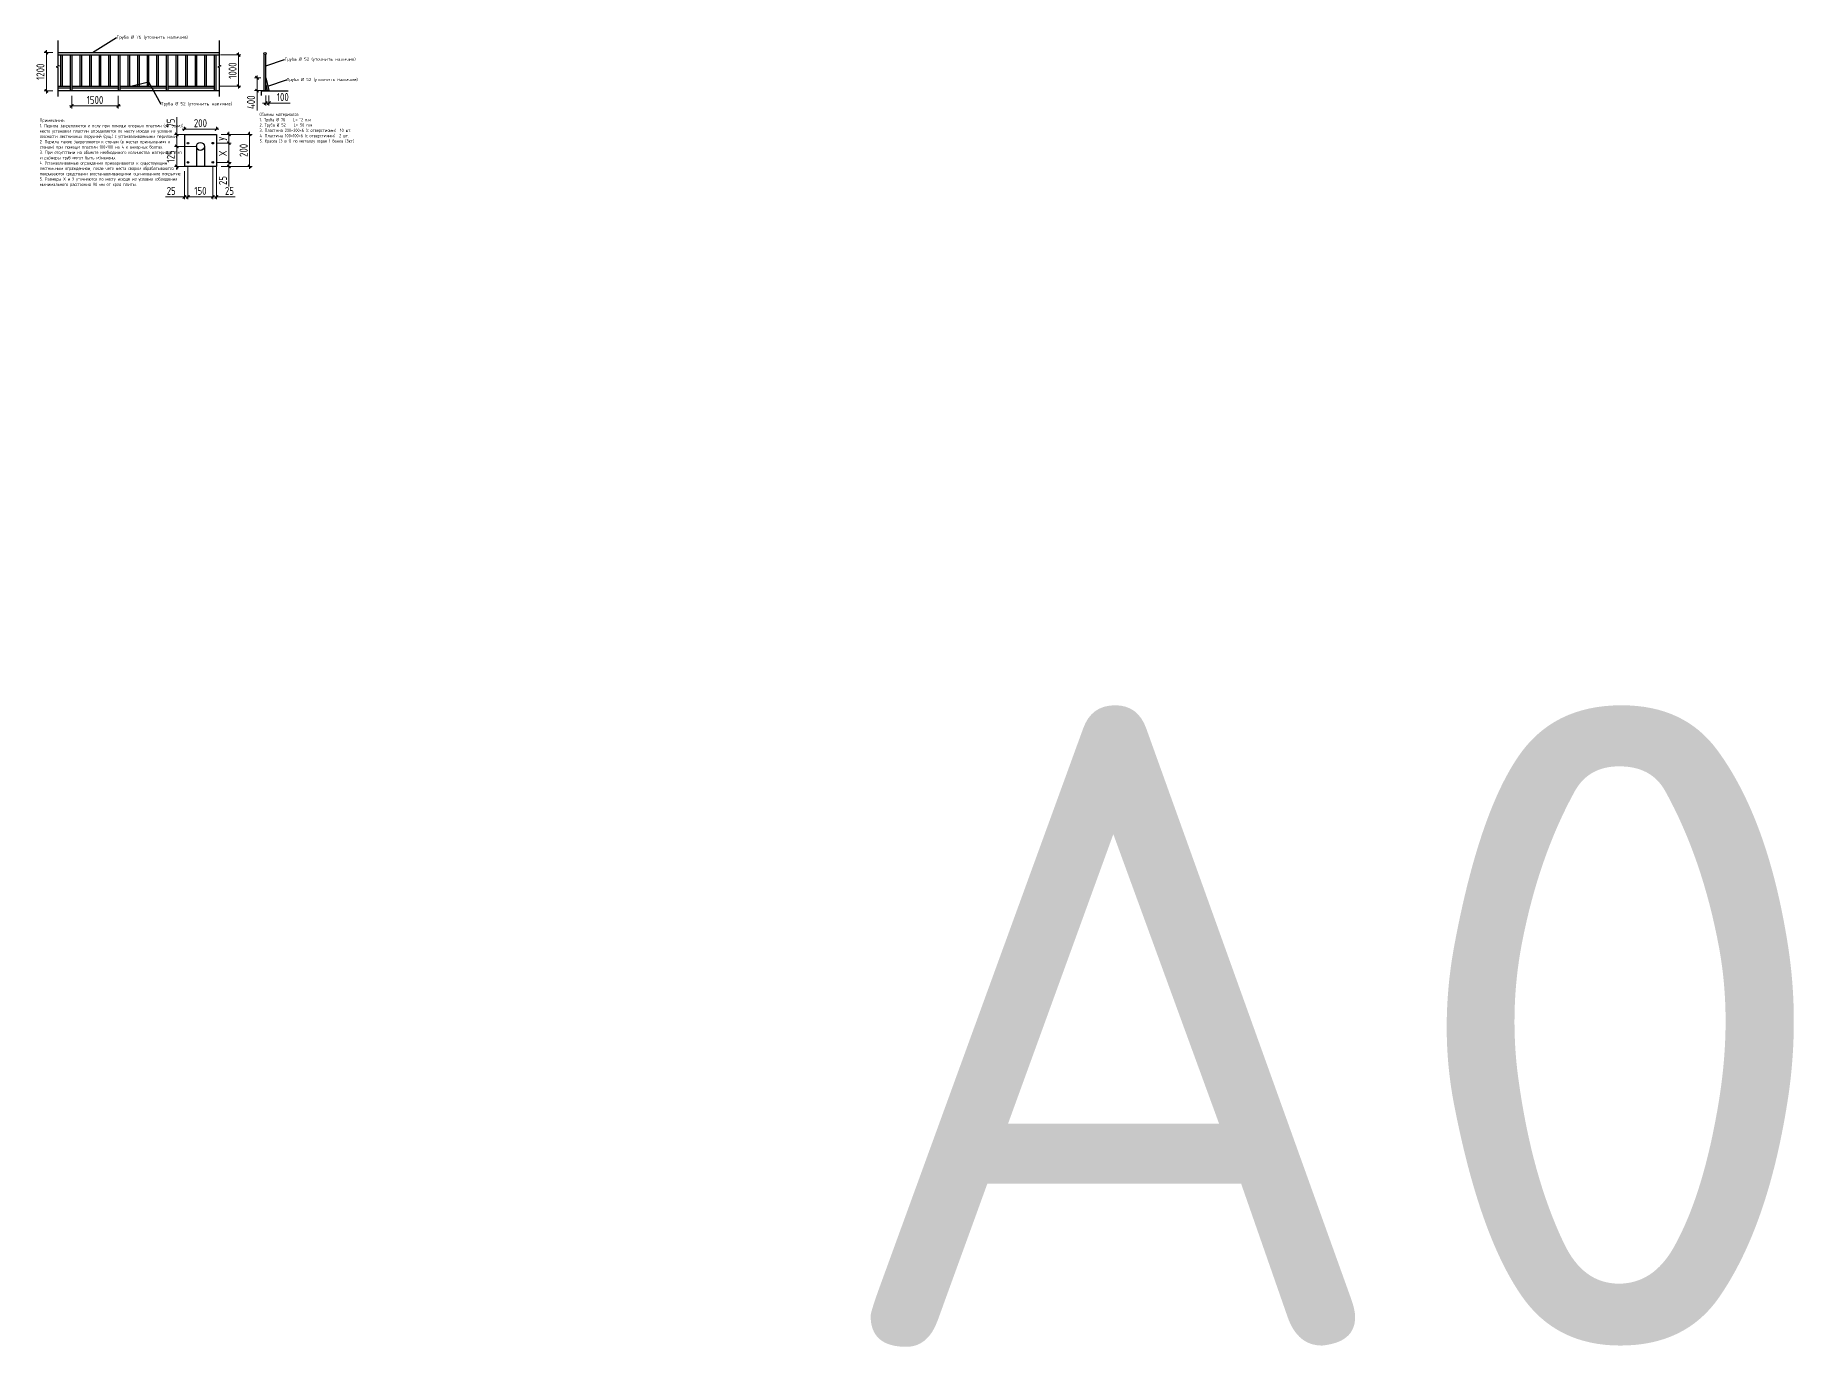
# Model space of a CAD drawing. Extents: x -965262 to 1142518, y -357520 to 71675.
# Drawn here: x -713429 to -658493, y -142104 to -101132 of the extents above; entities that cross this region are included whole.
import ezdxf
from ezdxf import colors
from ezdxf.entities.mleader import LeaderData, LeaderLine
from ezdxf.math import Vec2, Vec3

# ---------------------------------------------------------------- set-up
doc = ezdxf.new("R2010")
doc.units = 0
doc.header["$LTSCALE"] = 10
doc.layers.get('0').update_dxf_attribs({"linetype": 'CONTINUOUS', "lineweight": 30})
doc.layers.get('Defpoints').update_dxf_attribs({"linetype": 'CONTINUOUS'})
doc.styles.get("Standard").update_dxf_attribs({"font": 'isocpeur.ttf', "height": 300})
doc.styles.add('ГОСТ 2м', font='isocpeur.ttf', dxfattribs={"width": 0.8, "height": 250})
doc.dimstyles.new('ГОСТ 2м', dxfattribs={"dimtxt": 250, "dimasz": 100, "dimexe": 75, "dimexo": 150, "dimgap": 62.5, "dimtad": 1, "dimdec": 0, "dimtxsty": 'ГОСТ 2м', "dimblk": 'ARCHTICK', "dimcen": 150, "dimdle": 75, "dimclrd": 256, "dimclre": 256, "dimclrt": 256, "dimadec": 0, "dimazin": 0, "dimtfac": 1, "dimtdec": 0, "dimtmove": 0, "dimatfit": 3, "dimldrblk": 'OBLIQUE', "dimfxl": 1, "dimlwd": 15, "dimlwe": 15, "dimarcsym": 0})

# ---------------------------------------------------------------- blocks, each defined once
blk = doc.blocks.new('_ArchTick')
at = {"color": 0, "linetype": 'ByBlock', "lineweight": 0, "const_width": 0.4}
blk.add_lwpolyline([(-0.5, -0.5), (0.5, 0.5)], dxfattribs=at)
blk = doc.blocks.new('*D2633')
at = {"lineweight": 15, "transparency": 16777216}
for p, q in [((-713077, -101600), (-713077, -102950)), ((-712875, -101675), (-713152, -101675)), ((-712875, -102875), (-713152, -102875))]:
    blk.add_line(p, q, dxfattribs=at)
at = {"layer": 'Defpoints', "color": 0, "lineweight": 30, "transparency": 16777216}
for p in [(-712725, -101675), (-713077, -102875), (-712725, -102875)]:
    blk.add_point(p, dxfattribs=at)
at = {"lineweight": 15, "transparency": 16777216, "xscale": 100, "yscale": 100, "zscale": 100}
for p, rotation in [((-713077, -101675), 90), ((-713077, -102875), 270)]:
    blk.add_blockref('_ArchTick', p, dxfattribs=dict(at, rotation=rotation))
at = {"lineweight": 30, "transparency": 16777216, "insert": (-713265, -102275), "char_height": 250, "attachment_point": 5, "rotation": 90, "style": 'ГОСТ 2м'}
blk.add_mtext('1200', dxfattribs=at)
blk = doc.blocks.new('_Oblique')
at = {"color": 0, "linetype": 'ByBlock', "lineweight": -2}
blk.add_line((-0.5, -0.5), (0.5, 0.5), dxfattribs=at)
blk = doc.blocks.new('*D2634')
at = {"lineweight": 15, "transparency": 16777216}
for p, q in [((-712285, -103025), (-712285, -103418)), ((-710835, -103025), (-710835, -103418)), ((-712360, -103343), (-710760, -103343))]:
    blk.add_line(p, q, dxfattribs=at)
at = {"layer": 'Defpoints', "color": 0, "lineweight": 30, "transparency": 16777216}
for p in [(-712285, -102875), (-710835, -102875), (-710835, -103343)]:
    blk.add_point(p, dxfattribs=at)
at = {"lineweight": 15, "transparency": 16777216, "xscale": 100, "yscale": 100, "zscale": 100, "rotation": 180}
blk.add_blockref('_ArchTick', (-712285, -103343), dxfattribs=at)
at = {"lineweight": 15, "transparency": 16777216, "xscale": 100, "yscale": 100, "zscale": 100}
blk.add_blockref('_ArchTick', (-710835, -103343), dxfattribs=at)
at = {"lineweight": 30, "transparency": 16777216, "insert": (-711560, -103156), "char_height": 250, "attachment_point": 5, "style": 'ГОСТ 2м'}
blk.add_mtext('1500', dxfattribs=at)
blk = doc.blocks.new('*D2635')
at = {"lineweight": 15, "transparency": 16777216}
for p, q in [((-707617, -104231), (-706655, -104231)), ((-706730, -104156), (-706730, -105306)), ((-707617, -105231), (-706655, -105231))]:
    blk.add_line(p, q, dxfattribs=at)
at = {"layer": 'Defpoints', "color": 0, "lineweight": 30, "transparency": 16777216}
for p in [(-707767, -104231), (-707767, -105231), (-706730, -105231)]:
    blk.add_point(p, dxfattribs=at)
at = {"lineweight": 15, "transparency": 16777216, "xscale": 100, "yscale": 100, "zscale": 100}
for p, rotation in [((-706730, -104231), 90), ((-706730, -105231), 270)]:
    blk.add_blockref('_ArchTick', p, dxfattribs=dict(at, rotation=rotation))
at = {"lineweight": 30, "transparency": 16777216, "insert": (-706917, -104731), "char_height": 250, "attachment_point": 5, "rotation": 90, "style": 'ГОСТ 2м'}
blk.add_mtext('200', dxfattribs=at)
blk = doc.blocks.new('*D2636')
at = {"lineweight": 15, "transparency": 16777216}
for p, q in [((-708842, -104068), (-707692, -104068)), ((-708767, -104081), (-708767, -103993)), ((-707767, -104081), (-707767, -103993))]:
    blk.add_line(p, q, dxfattribs=at)
at = {"layer": 'Defpoints', "color": 0, "lineweight": 30, "transparency": 16777216}
for p in [(-708767, -104231), (-707767, -104068), (-707767, -104231)]:
    blk.add_point(p, dxfattribs=at)
at = {"lineweight": 15, "transparency": 16777216, "xscale": 100, "yscale": 100, "zscale": 100, "rotation": 180}
blk.add_blockref('_ArchTick', (-708767, -104068), dxfattribs=at)
at = {"lineweight": 15, "transparency": 16777216, "xscale": 100, "yscale": 100, "zscale": 100}
blk.add_blockref('_ArchTick', (-707767, -104068), dxfattribs=at)
at = {"lineweight": 30, "transparency": 16777216, "insert": (-708267, -103881), "char_height": 250, "attachment_point": 5, "style": 'ГОСТ 2м'}
blk.add_mtext('200', dxfattribs=at)
blk = doc.blocks.new('*D2637')
at = {"lineweight": 15, "transparency": 16777216}
for p, q in [((-707635, -101751), (-707001, -101751)), ((-707076, -101676), (-707076, -102800)), ((-707685, -102725), (-707001, -102725))]:
    blk.add_line(p, q, dxfattribs=at)
at = {"layer": 'Defpoints', "color": 0, "lineweight": 30, "transparency": 16777216}
for p in [(-707785, -101751), (-707835, -102725), (-707076, -102725)]:
    blk.add_point(p, dxfattribs=at)
at = {"lineweight": 15, "transparency": 16777216, "xscale": 100, "yscale": 100, "zscale": 100}
for p, rotation in [((-707076, -101751), 90), ((-707076, -102725), 270)]:
    blk.add_blockref('_ArchTick', p, dxfattribs=dict(at, rotation=rotation))
at = {"lineweight": 30, "transparency": 16777216, "insert": (-707263, -102238), "char_height": 250, "attachment_point": 5, "rotation": 90, "style": 'ГОСТ 2м'}
blk.add_mtext('1000', dxfattribs=at)
blk = doc.blocks.new('*D2638')
at = {"lineweight": 15, "transparency": 16777216}
for p, q in [((-709005, -104231), (-709005, -103696)), ((-708417, -104231), (-709080, -104231)), ((-709005, -104606), (-709005, -104156)), ((-708418, -104606), (-709080, -104606))]:
    blk.add_line(p, q, dxfattribs=at)
at = {"layer": 'Defpoints', "color": 0, "lineweight": 30, "transparency": 16777216}
for p in [(-708267, -104231), (-709005, -104606), (-708268, -104606)]:
    blk.add_point(p, dxfattribs=at)
at = {"lineweight": 15, "transparency": 16777216, "xscale": 100, "yscale": 100, "zscale": 100}
for p, rotation in [((-709005, -104231), 90), ((-709005, -104606), 270)]:
    blk.add_blockref('_ArchTick', p, dxfattribs=dict(at, rotation=rotation))
at = {"lineweight": 30, "transparency": 16777216, "insert": (-709193, -103878), "char_height": 250, "attachment_point": 5, "rotation": 90, "style": 'ГОСТ 2м'}
blk.add_mtext('75', dxfattribs=at)
blk = doc.blocks.new('*D2639')
at = {"lineweight": 15, "transparency": 16777216}
for p, q in [((-708418, -104606), (-709080, -104606)), ((-709005, -104531), (-709005, -105306)), ((-708417, -105231), (-709080, -105231))]:
    blk.add_line(p, q, dxfattribs=at)
at = {"layer": 'Defpoints', "color": 0, "lineweight": 30, "transparency": 16777216}
for p in [(-708268, -104606), (-709005, -105231), (-708267, -105231)]:
    blk.add_point(p, dxfattribs=at)
at = {"lineweight": 15, "transparency": 16777216, "xscale": 100, "yscale": 100, "zscale": 100}
for p, rotation in [((-709005, -104606), 90), ((-709005, -105231), 270)]:
    blk.add_blockref('_ArchTick', p, dxfattribs=dict(at, rotation=rotation))
at = {"lineweight": 30, "transparency": 16777216, "insert": (-709193, -104918), "char_height": 250, "attachment_point": 5, "rotation": 90, "style": 'ГОСТ 2м'}
blk.add_mtext('125', dxfattribs=at)
blk = doc.blocks.new('*D2640')
at = {"lineweight": 15, "transparency": 16777216}
for p, q in [((-707729, -105107), (-707303, -105107)), ((-707617, -105231), (-707303, -105231)), ((-707378, -105107), (-707378, -105007)), ((-707378, -105107), (-707378, -105231)), ((-707378, -105231), (-707378, -105856))]:
    blk.add_line(p, q, dxfattribs=at)
at = {"layer": 'Defpoints', "color": 0, "lineweight": 30, "transparency": 16777216}
for p in [(-707879, -105107), (-707767, -105231), (-707378, -105107)]:
    blk.add_point(p, dxfattribs=at)
at = {"lineweight": 15, "transparency": 16777216, "xscale": 100, "yscale": 100, "zscale": 100}
for p, rotation in [((-707378, -105107), 270), ((-707378, -105231), 90)]:
    blk.add_blockref('_ArchTick', p, dxfattribs=dict(at, rotation=rotation))
at = {"lineweight": 30, "transparency": 16777216, "insert": (-707566, -105673), "char_height": 250, "attachment_point": 5, "rotation": 90, "style": 'ГОСТ 2м'}
blk.add_mtext('25', dxfattribs=at)
blk = doc.blocks.new('*D2641')
at = {"lineweight": 15, "transparency": 16777216}
for p, q in [((-707729, -104505), (-707303, -104505)), ((-707378, -105182), (-707378, -104430)), ((-707729, -105107), (-707303, -105107))]:
    blk.add_line(p, q, dxfattribs=at)
at = {"layer": 'Defpoints', "color": 0, "lineweight": 30, "transparency": 16777216}
for p in [(-707879, -104505), (-707378, -104505), (-707879, -105107)]:
    blk.add_point(p, dxfattribs=at)
at = {"lineweight": 15, "transparency": 16777216, "xscale": 100, "yscale": 100, "zscale": 100}
for p, rotation in [((-707378, -104505), 90), ((-707378, -105107), 270)]:
    blk.add_blockref('_ArchTick', p, dxfattribs=dict(at, rotation=rotation))
at = {"lineweight": 30, "transparency": 16777216, "insert": (-707566, -104825), "char_height": 250, "attachment_point": 5, "rotation": 90, "style": 'ГОСТ 2м'}
blk.add_mtext('Х', dxfattribs=at)
blk = doc.blocks.new('*D2642')
at = {"lineweight": 15, "transparency": 16777216}
for p, q in [((-707617, -104231), (-707303, -104231)), ((-707378, -104580), (-707378, -104156)), ((-707729, -104505), (-707303, -104505))]:
    blk.add_line(p, q, dxfattribs=at)
at = {"layer": 'Defpoints', "color": 0, "lineweight": 30, "transparency": 16777216}
for p in [(-707767, -104231), (-707378, -104231), (-707879, -104505)]:
    blk.add_point(p, dxfattribs=at)
at = {"lineweight": 15, "transparency": 16777216, "xscale": 100, "yscale": 100, "zscale": 100}
for p, rotation in [((-707378, -104231), 90), ((-707378, -104505), 270)]:
    blk.add_blockref('_ArchTick', p, dxfattribs=dict(at, rotation=rotation))
at = {"lineweight": 30, "transparency": 16777216, "insert": (-707566, -104368), "char_height": 250, "attachment_point": 5, "rotation": 90, "style": 'ГОСТ 2м'}
blk.add_mtext('У', dxfattribs=at)
blk = doc.blocks.new('*D2643')
at = {"lineweight": 15, "transparency": 16777216}
for p, q in [((-708767, -105381), (-708767, -106259)), ((-708655, -105257), (-708655, -106259)), ((-708767, -106184), (-709362, -106184)), ((-708655, -106184), (-708767, -106184)), ((-708655, -106184), (-708555, -106184))]:
    blk.add_line(p, q, dxfattribs=at)
at = {"layer": 'Defpoints', "color": 0, "lineweight": 30, "transparency": 16777216}
for p in [(-708767, -105231), (-708655, -105107), (-708655, -106184)]:
    blk.add_point(p, dxfattribs=at)
at = {"lineweight": 15, "transparency": 16777216, "xscale": 100, "yscale": 100, "zscale": 100}
blk.add_blockref('_ArchTick', (-708767, -106184), dxfattribs=at)
at = {"lineweight": 15, "transparency": 16777216, "xscale": 100, "yscale": 100, "zscale": 100, "rotation": 180}
blk.add_blockref('_ArchTick', (-708655, -106184), dxfattribs=at)
at = {"lineweight": 30, "transparency": 16777216, "insert": (-709179, -105996), "char_height": 250, "attachment_point": 5, "style": 'ГОСТ 2м'}
blk.add_mtext('25', dxfattribs=at)
blk = doc.blocks.new('*D2644')
at = {"lineweight": 15, "transparency": 16777216}
for p, q in [((-708655, -105257), (-708655, -106259)), ((-707879, -105257), (-707879, -106259)), ((-708730, -106184), (-707804, -106184))]:
    blk.add_line(p, q, dxfattribs=at)
at = {"layer": 'Defpoints', "color": 0, "lineweight": 30, "transparency": 16777216}
for p in [(-708655, -105107), (-707879, -105107), (-707879, -106184)]:
    blk.add_point(p, dxfattribs=at)
at = {"lineweight": 15, "transparency": 16777216, "xscale": 100, "yscale": 100, "zscale": 100, "rotation": 180}
blk.add_blockref('_ArchTick', (-708655, -106184), dxfattribs=at)
at = {"lineweight": 15, "transparency": 16777216, "xscale": 100, "yscale": 100, "zscale": 100}
blk.add_blockref('_ArchTick', (-707879, -106184), dxfattribs=at)
at = {"lineweight": 30, "transparency": 16777216, "insert": (-708267, -105996), "char_height": 250, "attachment_point": 5, "style": 'ГОСТ 2м'}
blk.add_mtext('150', dxfattribs=at)
blk = doc.blocks.new('*D2645')
at = {"lineweight": 15, "transparency": 16777216}
for p, q in [((-707879, -105257), (-707879, -106259)), ((-707767, -105257), (-707767, -106259)), ((-707879, -106184), (-707979, -106184)), ((-707879, -106184), (-707767, -106184)), ((-707767, -106184), (-707177, -106184))]:
    blk.add_line(p, q, dxfattribs=at)
at = {"layer": 'Defpoints', "color": 0, "lineweight": 30, "transparency": 16777216}
for p in [(-707879, -105107), (-707767, -105107), (-707767, -106184)]:
    blk.add_point(p, dxfattribs=at)
at = {"lineweight": 15, "transparency": 16777216, "xscale": 100, "yscale": 100, "zscale": 100}
blk.add_blockref('_ArchTick', (-707879, -106184), dxfattribs=at)
at = {"lineweight": 15, "transparency": 16777216, "xscale": 100, "yscale": 100, "zscale": 100, "rotation": 180}
blk.add_blockref('_ArchTick', (-707767, -106184), dxfattribs=at)
at = {"lineweight": 30, "transparency": 16777216, "insert": (-707360, -105996), "char_height": 250, "attachment_point": 5, "style": 'ГОСТ 2м'}
blk.add_mtext('25', dxfattribs=at)
blk = doc.blocks.new('*D2646')
at = {"lineweight": 15, "transparency": 16777216}
for p, q in [((-706377, -102465), (-706574, -102465)), ((-706499, -102390), (-706499, -102865)), ((-706329, -102865), (-706574, -102865)), ((-706499, -102865), (-706499, -103490))]:
    blk.add_line(p, q, dxfattribs=at)
at = {"layer": 'Defpoints', "color": 0, "lineweight": 30, "transparency": 16777216}
for p in [(-706227, -102465), (-706499, -102865), (-706179, -102865)]:
    blk.add_point(p, dxfattribs=at)
at = {"lineweight": 15, "transparency": 16777216, "xscale": 100, "yscale": 100, "zscale": 100}
for p, rotation in [((-706499, -102465), 90), ((-706499, -102865), 270)]:
    blk.add_blockref('_ArchTick', p, dxfattribs=dict(at, rotation=rotation))
at = {"lineweight": 30, "transparency": 16777216, "insert": (-706686, -103227), "char_height": 250, "attachment_point": 5, "rotation": 90, "style": 'ГОСТ 2м'}
blk.add_mtext('400', dxfattribs=at)
blk = doc.blocks.new('*D2647')
at = {"lineweight": 15, "transparency": 16777216}
for p, q in [((-706227, -103253), (-706327, -103253)), ((-706227, -103015), (-706227, -103328)), ((-706227, -103253), (-706127, -103253)), ((-706127, -103015), (-706127, -103328)), ((-706127, -103253), (-705462, -103253))]:
    blk.add_line(p, q, dxfattribs=at)
at = {"layer": 'Defpoints', "color": 0, "lineweight": 30, "transparency": 16777216}
for p in [(-706227, -102865), (-706127, -102865), (-706127, -103253)]:
    blk.add_point(p, dxfattribs=at)
at = {"lineweight": 15, "transparency": 16777216, "xscale": 100, "yscale": 100, "zscale": 100}
blk.add_blockref('_ArchTick', (-706227, -103253), dxfattribs=at)
at = {"lineweight": 15, "transparency": 16777216, "xscale": 100, "yscale": 100, "zscale": 100, "rotation": 180}
blk.add_blockref('_ArchTick', (-706127, -103253), dxfattribs=at)
at = {"lineweight": 30, "transparency": 16777216, "insert": (-705694, -103065), "char_height": 250, "attachment_point": 5, "style": 'ГОСТ 2м'}
blk.add_mtext('100', dxfattribs=at)

msp = doc.modelspace()

# ---------------------------------------------------------------- linework, layer by layer
at = {"color": 6, "lineweight": 30}
for p, q in [((-712725, -101298.5), (-712725, -102067.9)), ((-707678.3, -101298.5), (-707678.3, -102067.9)), ((-712678.4, -102087.3), (-712768.4, -102124.4)), ((-712768.4, -102124.4), (-712725, -102145.8)), ((-712725, -102067.9), (-712678.4, -102087.3)), ((-712725, -102145.8), (-712725, -103043)), ((-707631.7, -102087.3), (-707721.7, -102124.4)), ((-707721.7, -102124.4), (-707678.3, -102145.8)), ((-707678.3, -102067.9), (-707631.7, -102087.3)), ((-707678.3, -102145.8), (-707678.3, -103043)), ((-706277, -102864.9), (-706277, -101741.5)), ((-706227, -102864.9), (-706227, -101741.5)), ((-706227, -102464.9), (-706127, -102864.9)), ((-706227, -102671.1), (-706178.5, -102864.9)), ((-707678.3, -102874.9), (-712725, -102874.9)), ((-706371.2, -102874.9), (-705525.8, -102874.9)), ((-706371.2, -102874.9), (-706371.2, -103017)), ((-708766.9, -104231), (-707766.9, -104231)), ((-708766.9, -104231), (-708766.9, -105231)), ((-707766.9, -104231), (-707766.9, -105231)), ((-708392.9, -104606), (-708392.9, -105231)), ((-708142.9, -104606), (-708142.9, -105231)), ((-707766.9, -105231), (-708766.9, -105231))]:
    msp.add_line(p, q, dxfattribs=at)
at = {"color": 0, "lineweight": 30}
for p, q in [((-712725, -101674.9), (-707678.3, -101674.9)), ((-712725, -101750.9), (-707678.3, -101750.9)), ((-712634.8, -101750.9), (-712634.8, -102724.9)), ((-712584.8, -101750.9), (-712584.8, -102724.9)), ((-712334.8, -101750.9), (-712334.8, -102874.9)), ((-712284.8, -101750.9), (-712284.8, -102874.9)), ((-712034.8, -101750.9), (-712034.8, -102724.9)), ((-711984.8, -101750.9), (-711984.8, -102724.9)), ((-711734.8, -101750.9), (-711734.8, -102724.9)), ((-711684.8, -101750.9), (-711684.8, -102724.9)), ((-711434.8, -101750.9), (-711434.8, -102724.9)), ((-711384.8, -101750.9), (-711384.8, -102724.9)), ((-711134.8, -101750.9), (-711134.8, -102724.9)), ((-711084.8, -101750.9), (-711084.8, -102724.9)), ((-710834.8, -101750.9), (-710834.8, -102874.9)), ((-710784.8, -101750.9), (-710784.8, -102874.9)), ((-710534.8, -101750.9), (-710534.8, -102724.9)), ((-710484.8, -101750.9), (-710484.8, -102724.9)), ((-710234.8, -101750.9), (-710234.8, -102724.9)), ((-710184.8, -101750.9), (-710184.8, -102724.9)), ((-709934.8, -101750.9), (-709934.8, -102724.9)), ((-709884.8, -101750.9), (-709884.8, -102724.9)), ((-709634.8, -101750.9), (-709634.8, -102724.9)), ((-709584.8, -101750.9), (-709584.8, -102724.9)), ((-709334.8, -101750.9), (-709334.8, -102874.9)), ((-709284.8, -101750.9), (-709284.8, -102874.9)), ((-709034.8, -101750.9), (-709034.8, -102724.9)), ((-708984.8, -101750.9), (-708984.8, -102724.9)), ((-708734.8, -101750.9), (-708734.8, -102724.9)), ((-708684.8, -101750.9), (-708684.8, -102724.9)), ((-708434.8, -101750.9), (-708434.8, -102724.9)), ((-708384.8, -101750.9), (-708384.8, -102724.9)), ((-708134.8, -101750.9), (-708134.8, -102724.9)), ((-708084.8, -101750.9), (-708084.8, -102724.9)), ((-707834.8, -101750.9), (-707834.8, -102874.9)), ((-707784.8, -101750.9), (-707784.8, -102874.9)), ((-712725, -102724.9), (-712334.8, -102724.9)), ((-712284.8, -102724.9), (-710834.8, -102724.9)), ((-710784.8, -102724.9), (-709334.8, -102724.9)), ((-709284.8, -102724.9), (-707834.8, -102724.9)), ((-712725, -102774.9), (-712334.8, -102774.9)), ((-712284.8, -102774.9), (-710834.8, -102774.9)), ((-710784.8, -102774.9), (-709334.8, -102774.9)), ((-709284.8, -102774.9), (-707834.8, -102774.9))]:
    msp.add_line(p, q, dxfattribs=at)
at = {"color": 6, "lineweight": 30}
msp.add_lwpolyline([(-706327, -102864.9), (-706127, -102864.9), (-706127, -102874.9), (-706327, -102874.9)], close=True, dxfattribs=at)
for centre, radius in [((-706252, -101712.9), 38), ((-708654.8, -104505.3), 25), ((-708267.9, -104606), 125), ((-707879, -104505.3), 25), ((-708654.8, -105106.7), 25), ((-707879, -105106.7), 25)]:
    msp.add_circle(centre, radius, dxfattribs=at)

# ---------------------------------------------------------------- texts
at = {"color": 6, "lineweight": 30, "char_height": 100, "attachment_point": 1, "style": 'ГОСТ 2м'}
for s, insert in [('Примечание:\\P1. Перила закрепляются к полу при помощи опорных пластин (см. эскиз), место установки пластин определяется по месту исходя из условия соосности лестничных поручней (сущ.) с устанавливаемыми перилами.\\P2. Перила также закрепляются к стенам (в местах примыканиях к стенам) при помощи пластин 100*100 на 4-х анкерных болтах.\\P3. При отсутствии на объекте необходимого количества материала тип и размеры труб могут быть изменены.\\P4. Устанавливаемые ограждения привариваются к существующим лестничным ограждениям, после чего места сварки обрабатываются и покрываются средствами восстанавливающими оцинкованное покрытие.\\P5. Размеры Х и У уточняются по месту исходя из условия соблюдения минимального расстояния 90 мм от края плиты.', (-713284.8, -103741.8)), ('Объемы материалов:\\P1. Труба %%C 76    L= 12 п.м\\P2. Труба %%C 52    L= 50 п.м\\P3. Пластина 200*200*6 (с отверстиями)  10 шт.\\P4. Пластина 100*100*6 (с отверстиями)  2 шт. \\P5. Краска (3 в 1) по металлу серая 1 банка (3кг) ', (-706419.6, -103554.2))]:
    msp.add_mtext_dynamic_manual_height_columns(s, width=3750.479, gutter_width=1250, heights=[0], dxfattribs=dict(at, insert=insert))
at = {"color": 1, "lineweight": 15, "insert": (-672912.4, -132083.8, 9801.8), "char_height": 20000, "attachment_point": 5, "style": 'ГОСТ 2м'}
msp.add_mtext_dynamic_manual_height_columns('{\\W1;A0}', width=493656.11, gutter_width=1250, heights=[0], dxfattribs=at)

# ---------------------------------------------------------------- dimensions: what is measured, and where the dimension line sits
at = {"color": 6, "lineweight": 30}
for base, p1, p2, picture, middle in [((-713077.3, -102874.9), (-712725, -101674.9), (-712725, -102874.9), '*D2633', (-713264.8, -102274.9)), ((-706498.8, -102864.9), (-706227, -102464.9), (-706178.5, -102864.9), '*D2646', (-706686.3, -103227.4))]:
    dim = msp.add_linear_dim(base=base, p1=p1, p2=p2, angle=90, dimstyle='ГОСТ 2м', dxfattribs=at)
    dim.commit()
    dim.dimension.update_dxf_attribs({"geometry": picture, "text_midpoint": middle})
for base, p1, p2, text, picture, middle in [((-707075.7, -102724.9), (-707784.8, -101750.9), (-707834.8, -102724.9), '1000', '*D2637', (-707263.2, -102237.9)), ((-707378.1, -104231), (-707879, -104505.3), (-707766.9, -104231), 'У', '*D2642', (-707565.6, -104368.1)), ((-706729.7, -105231), (-707766.9, -104231), (-707766.9, -105231), '200', '*D2635', (-706917.2, -104731)), ((-709005.1, -105231), (-708267.9, -104606), (-708266.9, -105231), '125', '*D2639', (-709192.6, -104918.5))]:
    dim = msp.add_linear_dim(base=base, p1=p1, p2=p2, angle=90, text=text, dimstyle='ГОСТ 2м', dxfattribs=at)
    dim.commit()
    dim.dimension.update_dxf_attribs({"geometry": picture, "text_midpoint": middle})
for base, p1, p2, text, picture, middle in [((-710834.8, -103343.2), (-712284.8, -102874.9), (-710834.8, -102874.9), '1500', '*D2634', (-711559.8, -103155.7)), ((-707766.9, -104068.2), (-708766.9, -104231), (-707766.9, -104231), '200', '*D2636', (-708266.9, -103880.7)), ((-707879, -106184), (-708654.8, -105106.7), (-707879, -105106.7), '150', '*D2644', (-708266.9, -105996.5))]:
    dim = msp.add_linear_dim(base=base, p1=p1, p2=p2, text=text, dimstyle='ГОСТ 2м', dxfattribs=at)
    dim.commit()
    dim.dimension.update_dxf_attribs({"geometry": picture, "text_midpoint": middle})
dim = msp.add_linear_dim(base=(-706127, -103252.9), p1=(-706227, -102864.9), p2=(-706127, -102864.9), dimstyle='ГОСТ 2м', dxfattribs=at)
dim.commit()
dim.dimension.update_dxf_attribs({"geometry": '*D2647', "text_midpoint": (-705694.5, -103065.4)})
for base, p1, p2, text, picture, middle in [((-709005.1, -104606), (-708266.9, -104231), (-708267.9, -104606), '75', '*D2638', (-709005.1, -103878.5)), ((-707378.1, -104505.3), (-707879, -105106.7), (-707879, -104505.3), 'Х', '*D2641', (-707378.1, -104825.2)), ((-707378.1, -105106.7), (-707766.9, -105231), (-707879, -105106.7), '25', '*D2640', (-707378.1, -105673.5))]:
    dim = msp.add_linear_dim(base=base, p1=p1, p2=p2, angle=90, text=text, dimstyle='ГОСТ 2м', dxfattribs=at)
    dim.commit()
    dim.dimension.update_dxf_attribs({"geometry": picture, "text_midpoint": middle, "dimtype": 160})
for base, p1, p2, picture, middle in [((-708654.8, -106184), (-708766.9, -105231), (-708654.8, -105106.7), '*D2643', (-709179.4, -106184)), ((-707766.9, -106184), (-707879, -105106.7), (-707766.9, -105106.7), '*D2645', (-707359.8, -106184))]:
    dim = msp.add_linear_dim(base=base, p1=p1, p2=p2, text='25', dimstyle='ГОСТ 2м', dxfattribs=at)
    dim.commit()
    dim.dimension.update_dxf_attribs({"geometry": picture, "text_midpoint": middle, "dimtype": 160})

# ---------------------------------------------------------------- leaders
ml = msp.add_multileader_mtext('Standard', dxfattribs=at)
ml.set_content('Труба %%C 76 (уточнить наличие)', color=6)
ml.set_leader_properties()
ml.build(insert=Vec2(0, 0))
ml.multileader.update_dxf_attribs({"text_right_attachment_type": 6, "dogleg_length": 0.36})
ctx = ml.context
ctx.base_point, ctx.char_height, ctx.plane_origin = Vec3(-710883.9, -101207.7), 100, Vec3(-711645.7, -101674.9)
ctx.right_attachment = 6
notes = []
notes.append((ctx, [(0, (1, 1, 0), (-710884.2, -101207.7), (1, 0), 0.36, [(0, [(-711645.7, -101674.9)], 0, [])])]))
ctx.mtext.insert, ctx.mtext.flow_direction = Vec3(-710881.9, -101142.7), 5
ml = msp.add_multileader_mtext('Standard', dxfattribs=at)
ml.set_content('Труба %%C 52 (уточнить наличие)', color=6)
ml.set_leader_properties()
ml.build(insert=Vec2(0, 0))
ml.multileader.update_dxf_attribs({"text_right_attachment_type": 6, "dogleg_length": 0.36})
ctx = ml.context
ctx.base_point, ctx.char_height, ctx.plane_origin = Vec3(-705637.7, -101896), 100, Vec3(-706399.5, -102363.2)
ctx.right_attachment = 6
notes.append((ctx, [(0, (1, 1, 0), (-705638.1, -101896), (1, 0), 0.36, [(0, [(-706227, -102089.1)], 0, [])])]))
ctx.mtext.insert, ctx.mtext.flow_direction = Vec3(-705635.7, -101831), 5
ml = msp.add_multileader_mtext('Standard', dxfattribs=at)
ml.set_content('Труба %%C 52 (уточнить наличие)', color=6)
ml.set_leader_properties()
ml.build(insert=Vec2(0, 0))
ml.multileader.update_dxf_attribs({"text_right_attachment_type": 6, "dogleg_length": 0.36})
ctx = ml.context
ctx.base_point, ctx.char_height, ctx.plane_origin = Vec3(-709501, -103289.1), 100, Vec3(-710262.8, -103756.3)
ctx.right_attachment = 6
notes.append((ctx, [(0, (1, 1, 0), (-709501.3, -103289.1), (1, 0), 0.36, [(1, [(-710449.4, -102724.9), (-709884.8, -102592.2)], 0, [])])]))
ctx.mtext.insert, ctx.mtext.flow_direction = Vec3(-709499, -103224.1), 5
ml = msp.add_multileader_mtext('Standard', dxfattribs=at)
ml.set_content('Труба %%C 52 (уточнить наличие)', color=6)
ml.set_leader_properties()
ml.build(insert=Vec2(0, 0))
ml.multileader.update_dxf_attribs({"text_right_attachment_type": 6, "dogleg_length": 0.36})
ctx = ml.context
ctx.base_point, ctx.char_height, ctx.plane_origin = Vec3(-705572.8, -102531.3), 100, Vec3(-706334.6, -102998.5)
ctx.right_attachment = 6
notes.append((ctx, [(0, (1, 1, 0), (-705573.2, -102531.3), (1, 0), 0.36, [(0, [(-706162.1, -102724.4)], 0, [])])]))
ctx.mtext.insert, ctx.mtext.flow_direction = Vec3(-705570.8, -102466.3), 5
for ctx, leaders in notes:
    for number, flags, end, landing, length, lines in leaders:
        leader = LeaderData()
        leader.index, (leader.has_last_leader_line, leader.has_dogleg_vector, leader.attachment_direction) = number, flags
        leader.last_leader_point, leader.dogleg_vector, leader.dogleg_length = Vec3(end), Vec3(landing), length
        for number, points, colour, breaks in lines:
            line = LeaderLine()
            line.index, line.vertices, line.color, line.breaks = number, Vec3.list(points), colors.encode_raw_color(colour), breaks
            leader.lines.append(line)
        ctx.leaders.append(leader)

doc.saveas('drawing.dxf')
